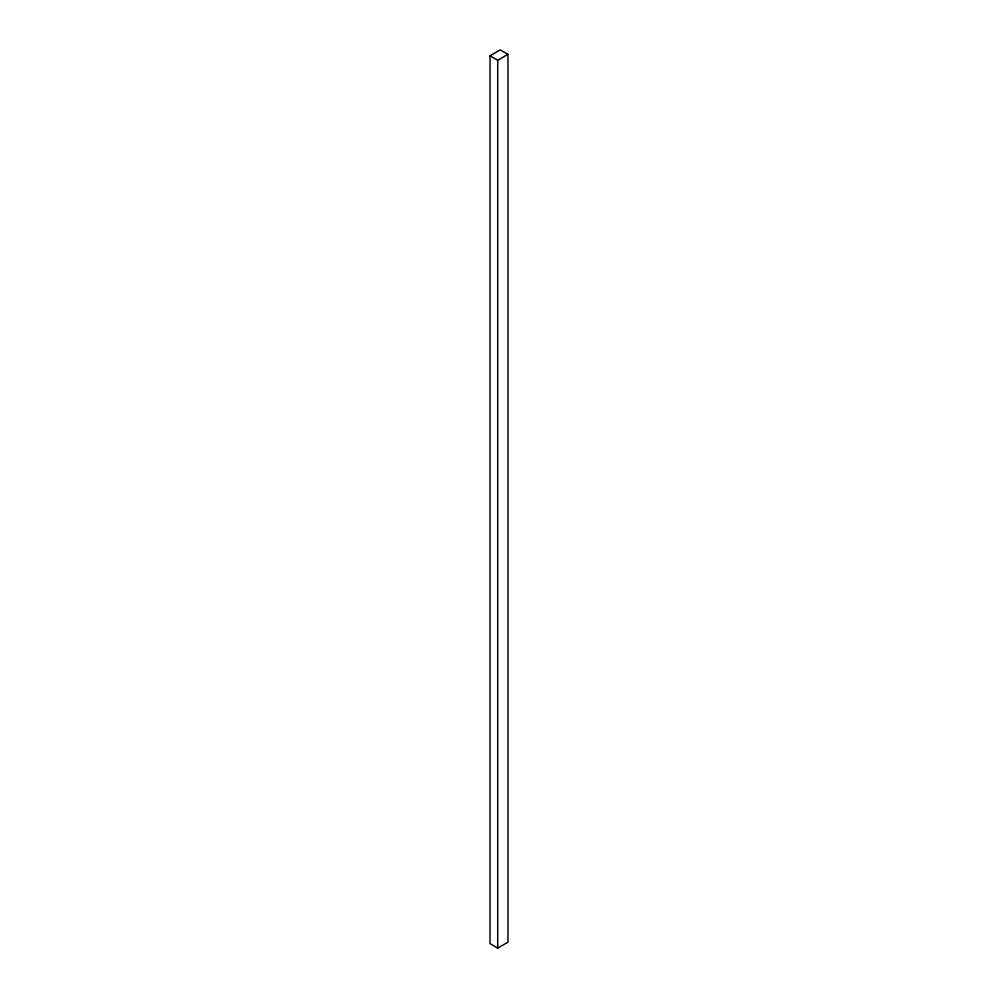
<?xml version="1.0" encoding="UTF-8"?>
<svg xmlns="http://www.w3.org/2000/svg" width="998" height="998" viewBox="0 0 998 998"><rect width="100%" height="100%" fill="white"/><g stroke="black" fill="none" stroke-linecap="round" stroke-linejoin="round"><path stroke-width="1.5" d="M490.03 55.813L500.285 49.9L507.97 54.341L507.97 942.187L497.715 948.1L490.03 943.659L490.03 55.813L497.715 60.254L507.97 54.341M497.715 60.254L497.715 948.1"/></g></svg>
